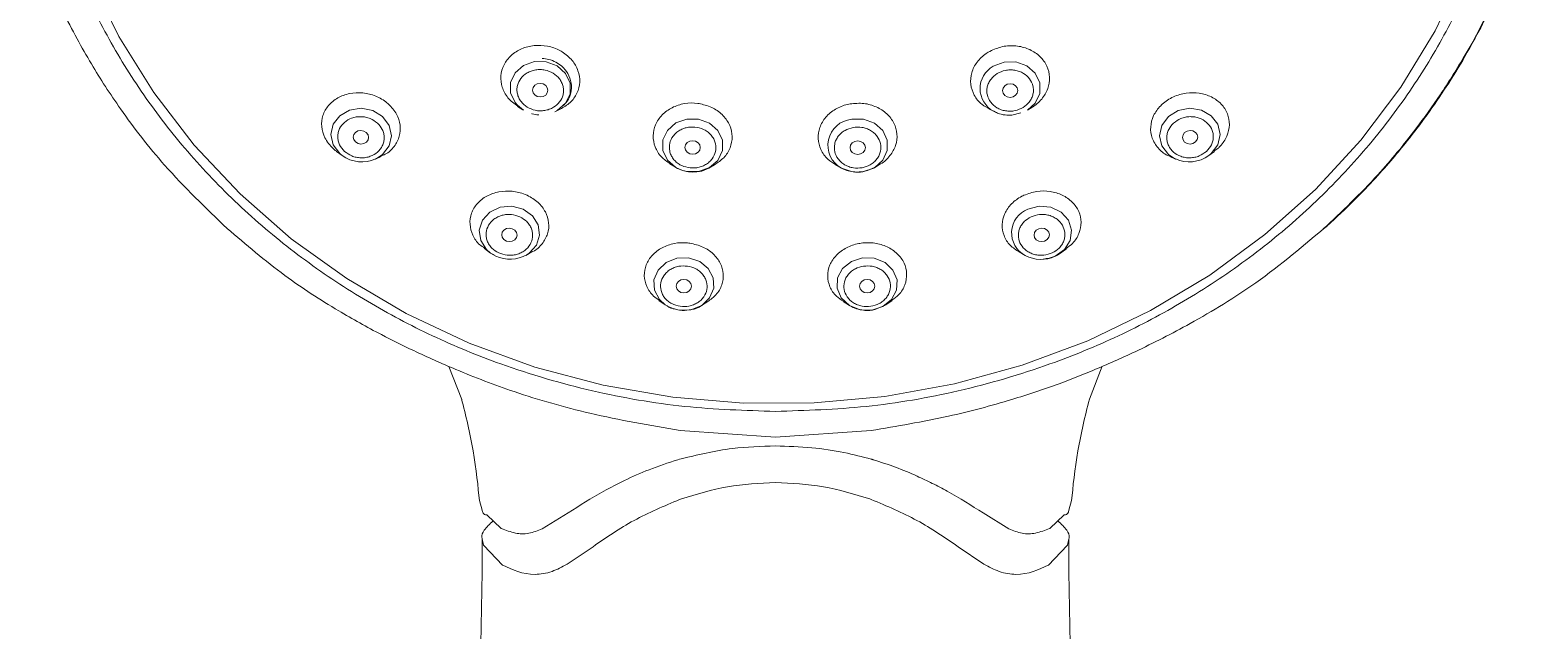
# Model space of a CAD drawing. Extents: x 1522 to 1942, y -990 to -693.
# Drawn here: x 1710.91 to 1726.48, y -759.44 to -753.17 of the extents above; entities that cross this region are included whole.
import ezdxf

# ---------------------------------------------------------------- set-up
doc = ezdxf.new("R2010")
doc.units = 0
doc.header["$LTSCALE"] = 7
doc.header["$MEASUREMENT"] = 0
doc.layers.get('0').update_dxf_attribs({"color": 2, "linetype": 'CONTINUOUS'})

msp = doc.modelspace()

# ---------------------------------------------------------------- linework, layer by layer
at = {"color": 7, "linetype": 'Continuous', "lineweight": 15}
for p, q in [((1716.066, -754.012), (1716.001, -753.961)), ((1716.004, -753.973), (1716.059, -754.008)), ((1716.393, -754.029), (1716.449, -754.003)), ((1720.935, -754.007), (1720.99, -754.033)), ((1720.99, -754.033), (1720.971, -754.023)), ((1721.16, -754.065), (1721.256, -754.041)), ((1721.325, -754.012), (1721.38, -753.977)), ((1714.114, -754.442), (1714.173, -754.485)), ((1714.521, -754.522), (1714.579, -754.496)), ((1722.811, -754.496), (1722.87, -754.522)), ((1723.217, -754.485), (1723.276, -754.442)), ((1723.31, -754.414), (1723.273, -754.438)), ((1717.593, -754.572), (1717.651, -754.608)), ((1718, -754.616), (1718.059, -754.583)), ((1719.324, -754.585), (1719.383, -754.617)), ((1719.731, -754.609), (1719.79, -754.573)), ((1715.657, -755.457), (1715.72, -755.503)), ((1721.671, -755.503), (1721.734, -755.457)), ((1715.776, -755.536), (1715.72, -755.503)), ((1715.721, -755.503), (1715.758, -755.522)), ((1716.089, -755.527), (1716.153, -755.492)), ((1721.238, -755.492), (1721.302, -755.527)), ((1717.478, -755.997), (1717.544, -756.042)), ((1717.923, -756.051), (1717.99, -756.01)), ((1719.401, -756.01), (1719.467, -756.051)), ((1719.751, -756.085), (1719.842, -756.046)), ((1719.847, -756.042), (1719.912, -755.997)), ((1715.287, -756.685), (1715.422, -757.032)), ((1721.971, -757.028), (1722.104, -756.684)), ((1717.701, -757.354), (1718.695, -757.424)), ((1718.695, -757.424), (1719.692, -757.354)), ((1717.695, -757.653), (1717.677, -757.659)), ((1715.605, -758.086), (1715.633, -758.186)), ((1717.695, -758.074), (1717.713, -758.068)), ((1719.695, -758.074), (1719.678, -758.068)), ((1721.758, -758.186), (1721.785, -758.086)), ((1715.635, -758.189), (1715.633, -758.186)), ((1715.635, -758.189), (1715.635, -758.189)), ((1715.832, -758.375), (1715.684, -758.235)), ((1716.53, -758.213), (1716.259, -758.379)), ((1720.861, -758.213), (1721.132, -758.379)), ((1721.559, -758.375), (1721.707, -758.235)), ((1721.756, -758.189), (1721.758, -758.186)), ((1715.634, -758.485), (1715.635, -758.841)), ((1715.651, -758.553), (1715.649, -758.549)), ((1715.651, -758.553), (1715.846, -758.759)), ((1716.52, -758.749), (1716.791, -758.566)), ((1720.6, -758.566), (1720.871, -758.749)), ((1721.544, -758.759), (1721.739, -758.553)), ((1721.741, -758.549), (1721.739, -758.553)), ((1721.741, -758.549), (1721.757, -758.485)), ((1721.755, -758.841), (1721.757, -758.484)), ((1715.635, -758.831), (1715.611, -760.034)), ((1715.846, -758.759), (1715.849, -758.76)), ((1721.544, -758.759), (1721.541, -758.76)), ((1721.78, -760.034), (1721.755, -758.831))]:
    msp.add_line(p, q, dxfattribs=at)
at = {"color": 8, "linetype": 'Continuous', "lineweight": 15}
for p, q in [((1723.242, -754.465), (1723.217, -754.485)), ((1717.769, -754.652), (1717.725, -754.641)), ((1719.613, -754.654), (1719.522, -754.658)), ((1719.721, -754.616), (1719.613, -754.654)), ((1717.689, -756.098), (1717.626, -756.083)), ((1719.701, -756.098), (1719.615, -756.1)), ((1715.634, -758.485), (1715.649, -758.549))]:
    msp.add_line(p, q, dxfattribs=at)
at = {"color": 7, "linetype": 'Continuous', "lineweight": 15, "flags": 128}
for points in [[(1711.544, -752.63), (1711.843, -753.243), (1712.206, -753.827), (1712.629, -754.377), (1713.109, -754.887), (1713.641, -755.353), (1714.22, -755.77), (1714.841, -756.135), (1715.498, -756.444), (1716.185, -756.694), (1716.896, -756.882), (1717.623, -757.008), (1718.36, -757.07), (1719.1, -757.067), (1719.837, -756.999), (1720.563, -756.867), (1721.271, -756.673), (1721.955, -756.417), (1722.609, -756.103), (1723.227, -755.733), (1723.802, -755.311), (1724.329, -754.841), (1724.804, -754.327), (1725.222, -753.774), (1725.578, -753.186), (1725.871, -752.571)], [(1716.24, -753.875), (1716.271, -753.87), (1716.297, -753.855), (1716.314, -753.832), (1716.32, -753.805), (1716.314, -753.778), (1716.297, -753.754), (1716.271, -753.739), (1716.24, -753.733), (1716.209, -753.738), (1716.183, -753.753), (1716.166, -753.776), (1716.16, -753.803), (1716.166, -753.83), (1716.183, -753.853), (1716.209, -753.869), (1716.24, -753.875)], [(1721.144, -753.879), (1721.175, -753.873), (1721.201, -753.857), (1721.218, -753.834), (1721.224, -753.807), (1721.218, -753.78), (1721.201, -753.757), (1721.175, -753.742), (1721.144, -753.737), (1721.113, -753.743), (1721.088, -753.758), (1721.07, -753.782), (1721.064, -753.809), (1721.07, -753.836), (1721.088, -753.859), (1721.113, -753.874), (1721.144, -753.879)], [(1714.289, -754.293), (1714.295, -754.32), (1714.313, -754.344), (1714.339, -754.36), (1714.369, -754.366), (1714.4, -754.361), (1714.426, -754.346), (1714.443, -754.323), (1714.449, -754.297), (1714.443, -754.269), (1714.425, -754.246), (1714.399, -754.23), (1714.369, -754.224), (1714.338, -754.229), (1714.312, -754.244), (1714.295, -754.266), (1714.289, -754.293)], [(1717.83, -754.472), (1717.861, -754.467), (1717.887, -754.452), (1717.904, -754.429), (1717.91, -754.402), (1717.904, -754.375), (1717.887, -754.352), (1717.861, -754.337), (1717.83, -754.331), (1717.8, -754.336), (1717.774, -754.351), (1717.756, -754.374), (1717.75, -754.401), (1717.756, -754.428), (1717.774, -754.451), (1717.8, -754.467), (1717.83, -754.472)], [(1719.553, -754.474), (1719.583, -754.468), (1719.609, -754.453), (1719.626, -754.43), (1719.633, -754.403), (1719.626, -754.376), (1719.609, -754.353), (1719.583, -754.338), (1719.553, -754.332), (1719.522, -754.338), (1719.496, -754.353), (1719.479, -754.376), (1719.473, -754.403), (1719.479, -754.43), (1719.496, -754.453), (1719.522, -754.468), (1719.553, -754.474)], [(1722.942, -754.297), (1722.948, -754.323), (1722.965, -754.346), (1722.991, -754.361), (1723.021, -754.366), (1723.052, -754.36), (1723.078, -754.344), (1723.095, -754.32), (1723.101, -754.293), (1723.095, -754.266), (1723.078, -754.244), (1723.052, -754.229), (1723.022, -754.224), (1722.991, -754.23), (1722.965, -754.246), (1722.948, -754.269), (1722.942, -754.297)], [(1717.725, -754.641), (1717.655, -754.61), (1717.651, -754.608)], [(1719.522, -754.658), (1719.49, -754.654), (1719.383, -754.617)], [(1719.731, -754.609), (1719.727, -754.612), (1719.721, -754.616)], [(1721.328, -755.046), (1721.447, -755.014), (1721.569, -755.025), (1721.677, -755.077), (1721.753, -755.161), (1721.786, -755.264), (1721.772, -755.372), (1721.711, -755.467), (1721.614, -755.536)], [(1715.918, -755.384), (1715.948, -755.379), (1715.974, -755.364), (1715.992, -755.341), (1715.998, -755.315), (1715.992, -755.288), (1715.974, -755.265), (1715.948, -755.249), (1715.918, -755.243), (1715.887, -755.248), (1715.861, -755.263), (1715.844, -755.285), (1715.838, -755.312), (1715.844, -755.339), (1715.861, -755.362), (1715.887, -755.378), (1715.918, -755.384)], [(1721.473, -755.384), (1721.503, -755.378), (1721.529, -755.362), (1721.547, -755.339), (1721.553, -755.312), (1721.547, -755.285), (1721.529, -755.263), (1721.503, -755.248), (1721.473, -755.243), (1721.442, -755.249), (1721.416, -755.265), (1721.399, -755.288), (1721.393, -755.315), (1721.399, -755.341), (1721.416, -755.364), (1721.442, -755.379), (1721.473, -755.384)], [(1717.738, -755.919), (1717.769, -755.914), (1717.795, -755.898), (1717.812, -755.876), (1717.818, -755.849), (1717.812, -755.822), (1717.795, -755.8), (1717.769, -755.784), (1717.738, -755.779), (1717.708, -755.784), (1717.682, -755.799), (1717.664, -755.822), (1717.658, -755.848), (1717.664, -755.875), (1717.682, -755.898), (1717.708, -755.913), (1717.738, -755.919)], [(1719.652, -755.919), (1719.683, -755.913), (1719.709, -755.898), (1719.726, -755.875), (1719.732, -755.848), (1719.726, -755.822), (1719.709, -755.799), (1719.683, -755.784), (1719.652, -755.779), (1719.622, -755.784), (1719.596, -755.8), (1719.578, -755.822), (1719.572, -755.849), (1719.578, -755.876), (1719.596, -755.898), (1719.622, -755.914), (1719.652, -755.919)], [(1717.626, -756.083), (1717.574, -756.06), (1717.544, -756.042)], [(1719.615, -756.1), (1719.578, -756.095), (1719.467, -756.051)]]:
    msp.add_lwpolyline(points, dxfattribs=at)
at = {"color": 8, "linetype": 'Continuous', "lineweight": 15, "flags": 128}
for points in [[(1716.001, -753.961), (1715.979, -753.934), (1715.931, -753.832), (1715.931, -753.723), (1715.979, -753.623), (1716.066, -753.547), (1716.18, -753.506), (1716.303, -753.508), (1716.417, -753.551), (1716.504, -753.63), (1716.551, -753.731), (1716.551, -753.841), (1716.504, -753.941), (1716.417, -754.017), (1716.393, -754.029)], [(1720.968, -753.555), (1721.082, -753.512), (1721.205, -753.51), (1721.319, -753.551), (1721.406, -753.627), (1721.453, -753.727), (1721.453, -753.837), (1721.405, -753.938), (1721.325, -754.012)], [(1714.173, -754.485), (1714.148, -754.465), (1714.08, -754.373), (1714.056, -754.266), (1714.08, -754.159), (1714.148, -754.07), (1714.25, -754.012), (1714.371, -753.993), (1714.492, -754.017), (1714.594, -754.08), (1714.663, -754.172), (1714.687, -754.28), (1714.663, -754.386), (1714.595, -754.475), (1714.521, -754.522)], [(1722.87, -754.522), (1722.796, -754.475), (1722.727, -754.386), (1722.703, -754.28), (1722.728, -754.172), (1722.796, -754.08), (1722.899, -754.017), (1723.019, -753.993), (1723.14, -754.012), (1723.243, -754.07), (1723.311, -754.159), (1723.335, -754.266), (1723.311, -754.373), (1723.242, -754.465), (1723.242, -754.465)], [(1717.651, -754.608), (1717.568, -754.533), (1717.521, -754.432), (1717.521, -754.323), (1717.568, -754.223), (1717.655, -754.146), (1717.769, -754.105), (1717.893, -754.106), (1718.007, -754.148), (1718.094, -754.226), (1718.141, -754.327), (1718.141, -754.435), (1718.094, -754.536), (1718.006, -754.612), (1717.892, -754.653), (1717.769, -754.652), (1717.769, -754.652)], [(1719.491, -754.107), (1719.614, -754.107), (1719.728, -754.148), (1719.815, -754.225), (1719.862, -754.325), (1719.862, -754.434), (1719.815, -754.535), (1719.731, -754.609)], [(1715.72, -755.503), (1715.679, -755.467), (1715.619, -755.372), (1715.604, -755.264), (1715.637, -755.161), (1715.714, -755.077), (1715.821, -755.025), (1715.944, -755.014), (1716.062, -755.046), (1716.159, -755.114), (1716.22, -755.209), (1716.234, -755.317), (1716.201, -755.42), (1716.125, -755.504), (1716.099, -755.521)], [(1717.544, -756.042), (1717.483, -755.987), (1717.431, -755.889), (1717.426, -755.781), (1717.469, -755.68), (1717.553, -755.601), (1717.665, -755.557), (1717.788, -755.553), (1717.904, -755.591), (1717.994, -755.665), (1718.046, -755.763), (1718.051, -755.87), (1718.008, -755.971), (1717.925, -756.05), (1717.813, -756.095), (1717.689, -756.098)], [(1719.467, -756.051), (1719.466, -756.05), (1719.382, -755.971), (1719.34, -755.87), (1719.344, -755.763), (1719.396, -755.665), (1719.487, -755.591), (1719.602, -755.553), (1719.726, -755.557), (1719.838, -755.601), (1719.921, -755.68), (1719.964, -755.781), (1719.959, -755.889), (1719.907, -755.987), (1719.817, -756.06), (1719.701, -756.098)]]:
    msp.add_lwpolyline(points, dxfattribs=at)
at = {"color": 8, "linetype": 'Continuous', "lineweight": 15}
for centre, radius, start, end in [((1721.097, -753.788), 0.267, 118.9929, 241.8054), ((1719.514, -754.379), 0.272, 94.911, 241.1337), ((1721.424, -755.292), 0.265, 111.2509, 242.4207)]:
    msp.add_arc(centre, radius, start, end, dxfattribs=at)
at = {"color": 7, "linetype": 'Continuous', "lineweight": 15}
for centre, radius, start, end in [((1714.379, -754.202), 0.35, 234.0358, 293.9474), ((1723.012, -754.202), 0.35, 246.0525, 305.9642), ((1715.924, -755.216), 0.352, 245.1683, 299.8282), ((1721.467, -755.216), 0.353, 242.0706, 294.7961)]:
    msp.add_arc(centre, radius, start, end, dxfattribs=at)
for points, knots in [([(1718.695, -743.066), (1718.379, -743.076), (1717.736, -743.097), (1716.773, -743.266), (1715.893, -743.522), (1715.109, -743.845), (1714.425, -744.207), (1713.78, -744.633), (1713.183, -745.121), (1712.644, -745.661), (1712.174, -746.245), (1711.774, -746.865), (1711.417, -747.573), (1711.132, -748.371), (1710.952, -749.243), (1710.894, -750.11), (1710.952, -750.978), (1711.132, -751.85), (1711.417, -752.647), (1711.774, -753.356), (1712.174, -753.976), (1712.644, -754.56), (1713.183, -755.1), (1713.78, -755.588), (1714.425, -756.014), (1715.109, -756.376), (1715.892, -756.699), (1716.773, -756.955), (1717.736, -757.124), (1718.379, -757.145), (1718.695, -757.155)], [0, 0, 0, 0, 0.038814, 0.078832, 0.119976, 0.152137, 0.184303, 0.217149, 0.25, 0.282846, 0.315696, 0.347858, 0.380025, 0.421165, 0.461183, 0.5, 0.538813, 0.578832, 0.619976, 0.652137, 0.684303, 0.717149, 0.75, 0.782846, 0.815696, 0.847858, 0.880024, 0.921165, 0.961184, 1, 1, 1, 1]), ([(1718.695, -757.155), (1719.012, -757.145), (1719.654, -757.124), (1720.617, -756.955), (1721.498, -756.699), (1722.281, -756.376), (1722.966, -756.014), (1723.611, -755.588), (1724.208, -755.1), (1724.746, -754.56), (1725.217, -753.976), (1725.617, -753.356), (1725.973, -752.648), (1726.258, -751.85), (1726.438, -750.978), (1726.496, -750.11), (1726.438, -749.243), (1726.258, -748.371), (1725.973, -747.573), (1725.617, -746.865), (1725.217, -746.245), (1724.746, -745.661), (1724.208, -745.121), (1723.611, -744.633), (1722.966, -744.207), (1722.281, -743.845), (1721.498, -743.522), (1720.617, -743.266), (1719.654, -743.097), (1719.012, -743.076), (1718.695, -743.066)], [0, 0, 0, 0, 0.038814, 0.078832, 0.119976, 0.152137, 0.184304, 0.21715, 0.25, 0.282846, 0.315697, 0.347858, 0.380024, 0.421165, 0.461183, 0.5, 0.538813, 0.578832, 0.619975, 0.652137, 0.684304, 0.71715, 0.75, 0.782846, 0.815697, 0.847858, 0.880024, 0.921165, 0.961184, 1, 1, 1, 1]), ([(1711.021, -752.447), (1711.039, -752.496), (1711.108, -752.677), (1711.239, -752.951), (1711.402, -753.262), (1711.595, -753.604), (1711.887, -754.052), (1712.342, -754.642), (1712.749, -755.032), (1712.974, -755.248)], [0.0462962, 0.0462962, 0.0462962, 0.0462962, 0.0893035, 0.2068704, 0.2972947, 0.3817218, 0.5376079, 0.743692, 0.9982253, 0.9982253, 0.9982253, 0.9982253]), ([(1724.412, -755.252), (1724.607, -755.068), (1724.953, -754.739), (1725.345, -754.259), (1725.637, -753.852), (1725.909, -753.417), (1726.134, -753.023), (1726.242, -752.744), (1726.272, -752.667)], [0, 0, 0, 0, 0.247733, 0.440141, 0.57725, 0.718583, 0.922058, 1, 1, 1, 1]), ([(1724.452, -755.22), (1724.549, -755.131), (1724.723, -754.969), (1724.95, -754.731), (1725.132, -754.525), (1725.312, -754.306), (1725.5, -754.059), (1725.701, -753.765), (1725.974, -753.327), (1726.14, -752.969), (1726.255, -752.722)], [0, 0, 0, 0, 0.125157, 0.225672, 0.313791, 0.388336, 0.49819, 0.613176, 0.733288, 1, 1, 1, 1]), ([(1716.005, -753.972), (1715.968, -753.944), (1715.896, -753.889), (1715.837, -753.774), (1715.822, -753.654), (1715.855, -753.537), (1715.931, -753.437), (1716.042, -753.366), (1716.176, -753.332), (1716.317, -753.339), (1716.415, -753.372), (1716.461, -753.399), (1716.469, -753.404)], [0, 0, 0, 0, 0.112179, 0.219994, 0.328018, 0.436342, 0.544929, 0.653626, 0.762241, 0.870606, 0.97867, 1, 1, 1, 1]), ([(1716.469, -753.404), (1716.506, -753.431), (1716.579, -753.486), (1716.641, -753.6), (1716.66, -753.72), (1716.63, -753.837), (1716.559, -753.939), (1716.485, -753.981), (1716.448, -754.002)], [0, 0, 0, 0, 0.173655, 0.339762, 0.506169, 0.673017, 0.840283, 1, 1, 1, 1]), ([(1720.937, -754.004), (1720.906, -753.988), (1720.836, -753.952), (1720.763, -753.858), (1720.726, -753.743), (1720.736, -753.621), (1720.793, -753.508), (1720.863, -753.44), (1720.908, -753.412), (1720.916, -753.407)], [0, 0, 0, 0, 0.132332, 0.299481, 0.466809, 0.634003, 0.800811, 0.967158, 1, 1, 1, 1]), ([(1720.916, -753.407), (1720.959, -753.386), (1721.043, -753.346), (1721.187, -753.335), (1721.322, -753.362), (1721.437, -753.428), (1721.52, -753.523), (1721.56, -753.639), (1721.553, -753.76), (1721.499, -753.874), (1721.429, -753.946), (1721.381, -753.976), (1721.371, -753.982)], [0, 0, 0, 0, 0.111816, 0.21877, 0.325914, 0.433348, 0.541051, 0.648884, 0.756645, 0.864164, 0.971389, 1, 1, 1, 1]), ([(1716.105, -753.981), (1716.081, -753.963), (1716.045, -753.936), (1716.015, -753.885), (1716, -753.843), (1715.995, -753.799), (1716.002, -753.743), (1716.033, -753.678), (1716.089, -753.629), (1716.145, -753.603), (1716.192, -753.591), (1716.242, -753.587), (1716.306, -753.594), (1716.348, -753.614), (1716.375, -753.627)], [0, 0, 0, 0, 0.119726, 0.184785, 0.250006, 0.315073, 0.380278, 0.499995, 0.61972, 0.684788, 0.749997, 0.815066, 0.880276, 1, 1, 1, 1]), ([(1716.477, -753.969), (1716.493, -753.953), (1716.531, -753.913), (1716.564, -753.83), (1716.569, -753.729), (1716.534, -753.63), (1716.474, -753.558), (1716.404, -753.509), (1716.334, -753.481), (1716.284, -753.475), (1716.261, -753.472)], [0, 0, 0, 0, 0.099962, 0.236615, 0.388553, 0.541924, 0.686845, 0.79029, 0.9035, 1, 1, 1, 1]), ([(1721.009, -753.63), (1721.037, -753.617), (1721.079, -753.597), (1721.143, -753.591), (1721.192, -753.594), (1721.24, -753.607), (1721.296, -753.633), (1721.351, -753.683), (1721.382, -753.747), (1721.389, -753.803), (1721.384, -753.847), (1721.369, -753.889), (1721.339, -753.94), (1721.302, -753.967), (1721.279, -753.985)], [0, 0, 0, 0, 0.119723, 0.184791, 0.25, 0.315067, 0.380277, 0.499997, 0.619717, 0.684797, 0.75, 0.81507, 0.880279, 1, 1, 1, 1]), ([(1716.375, -753.627), (1716.399, -753.644), (1716.435, -753.672), (1716.465, -753.722), (1716.48, -753.765), (1716.485, -753.809), (1716.478, -753.865), (1716.447, -753.929), (1716.391, -753.978), (1716.335, -754.005), (1716.288, -754.017), (1716.238, -754.021), (1716.174, -754.014), (1716.132, -753.994), (1716.105, -753.981)], [0, 0, 0, 0, 0.119715, 0.184787, 0.249994, 0.315061, 0.380279, 0.499996, 0.61972, 0.684788, 0.749998, 0.815067, 0.880277, 1, 1, 1, 1]), ([(1721.279, -753.985), (1721.252, -753.998), (1721.209, -754.018), (1721.146, -754.024), (1721.096, -754.021), (1721.048, -754.009), (1720.993, -753.982), (1720.937, -753.933), (1720.906, -753.868), (1720.899, -753.812), (1720.904, -753.768), (1720.919, -753.726), (1720.949, -753.675), (1720.986, -753.648), (1721.009, -753.63)], [0, 0, 0, 0, 0.11972, 0.184791, 0.250002, 0.31507, 0.380281, 0.500003, 0.619725, 0.684792, 0.749996, 0.815067, 0.880277, 1, 1, 1, 1]), ([(1714.115, -754.441), (1714.113, -754.44), (1714.099, -754.433), (1714.053, -754.388), (1713.986, -754.308), (1713.952, -754.184), (1713.965, -754.066), (1714.024, -753.96), (1714.122, -753.88), (1714.248, -753.833), (1714.388, -753.826), (1714.526, -753.86), (1714.613, -753.911), (1714.652, -753.945), (1714.658, -753.95)], [0, 0, 0, 0, 0.005359, 0.034103, 0.150649, 0.253549, 0.356854, 0.460751, 0.565164, 0.669797, 0.774255, 0.878218, 0.981591, 1, 1, 1, 1]), ([(1722.812, -754.492), (1722.804, -754.49), (1722.753, -754.474), (1722.683, -754.409), (1722.619, -754.307), (1722.603, -754.187), (1722.634, -754.068), (1722.689, -753.991), (1722.759, -753.924), (1722.844, -753.869), (1722.98, -753.829), (1723.12, -753.829), (1723.248, -753.869), (1723.352, -753.944), (1723.418, -754.047), (1723.44, -754.165), (1723.413, -754.284), (1723.359, -754.367), (1723.319, -754.406), (1723.31, -754.414)], [0, 0, 0, 0, 0.013837, 0.082241, 0.150784, 0.21922, 0.287329, 0.35505, 0.367111, 0.436812, 0.504215, 0.571862, 0.639886, 0.708261, 0.776803, 0.84526, 0.913411, 0.981168, 1, 1, 1, 1]), ([(1714.658, -753.95), (1714.689, -753.983), (1714.748, -754.049), (1714.785, -754.168), (1714.777, -754.287), (1714.721, -754.393), (1714.65, -754.465), (1714.593, -754.485), (1714.577, -754.491)], [0, 0, 0, 0, 0.189903, 0.373556, 0.557877, 0.743211, 0.9295, 1, 1, 1, 1]), ([(1716.153, -754.049), (1716.153, -754.05), (1716.176, -754.058), (1716.2, -754.06), (1716.224, -754.061)], [0, 0, 0, 0, 0.04386, 1, 1, 1, 1]), ([(1717.594, -754.57), (1717.563, -754.549), (1717.495, -754.502), (1717.433, -754.398), (1717.411, -754.28), (1717.436, -754.162), (1717.506, -754.058), (1717.613, -753.981), (1717.744, -753.938), (1717.848, -753.935), (1717.902, -753.944), (1717.911, -753.946)], [0, 0, 0, 0, 0.107283, 0.230915, 0.35489, 0.479163, 0.603569, 0.727879, 0.851904, 0.975584, 1, 1, 1, 1]), ([(1717.911, -753.946), (1717.957, -753.958), (1718.048, -753.983), (1718.155, -754.067), (1718.225, -754.171), (1718.251, -754.289), (1718.228, -754.407), (1718.164, -754.512), (1718.093, -754.559), (1718.058, -754.582)], [0, 0, 0, 0, 0.148963, 0.291449, 0.434187, 0.577314, 0.720788, 0.864442, 1, 1, 1, 1]), ([(1719.326, -754.582), (1719.296, -754.564), (1719.229, -754.523), (1719.163, -754.426), (1719.133, -754.31), (1719.151, -754.19), (1719.214, -754.082), (1719.316, -753.998), (1719.41, -753.959), (1719.464, -753.949), (1719.473, -753.947)], [0, 0, 0, 0, 0.112638, 0.255681, 0.399066, 0.542613, 0.686033, 0.829127, 0.97183, 1, 1, 1, 1]), ([(1719.473, -753.947), (1719.521, -753.943), (1719.616, -753.934), (1719.751, -753.974), (1719.862, -754.045), (1719.938, -754.145), (1719.971, -754.262), (1719.957, -754.382), (1719.894, -754.488), (1719.833, -754.555), (1719.791, -754.573), (1719.79, -754.573)], [0, 0, 0, 0, 0.129106, 0.252597, 0.376307, 0.500352, 0.624711, 0.749214, 0.873639, 0.997788, 1, 1, 1, 1]), ([(1720.971, -754.021), (1720.985, -754.029), (1721.022, -754.05), (1721.087, -754.065), (1721.137, -754.065), (1721.16, -754.065)], [0, 0, 0, 0, 0.240332, 0.650422, 1, 1, 1, 1]), ([(1714.198, -754.443), (1714.178, -754.421), (1714.149, -754.388), (1714.13, -754.333), (1714.125, -754.29), (1714.13, -754.246), (1714.149, -754.192), (1714.193, -754.136), (1714.258, -754.098), (1714.319, -754.082), (1714.369, -754.079), (1714.418, -754.084), (1714.48, -754.102), (1714.517, -754.129), (1714.54, -754.147)], [0, 0, 0, 0, 0.1197188, 0.1847896, 0.250005, 0.3150702, 0.3802778, 0.5000025, 0.6197223, 0.6847883, 0.7499982, 0.815066, 0.880279, 1, 1, 1, 1]), ([(1714.54, -754.147), (1714.56, -754.168), (1714.59, -754.202), (1714.608, -754.256), (1714.613, -754.3), (1714.609, -754.344), (1714.589, -754.397), (1714.545, -754.454), (1714.48, -754.492), (1714.419, -754.508), (1714.369, -754.511), (1714.32, -754.505), (1714.258, -754.488), (1714.222, -754.46), (1714.198, -754.443)], [0, 0, 0, 0, 0.1197201, 0.1847914, 0.2499939, 0.3150598, 0.3802812, 0.4999958, 0.6197169, 0.6847876, 0.7499983, 0.8150685, 0.8802777, 1, 1, 1, 1]), ([(1717.783, -754.612), (1717.754, -754.603), (1717.708, -754.591), (1717.659, -754.555), (1717.627, -754.521), (1717.603, -754.481), (1717.586, -754.427), (1717.586, -754.357), (1717.616, -754.293), (1717.656, -754.249), (1717.695, -754.221), (1717.739, -754.201), (1717.8, -754.185), (1717.847, -754.189), (1717.878, -754.192)], [0, 0, 0, 0, 0.119721, 0.184795, 0.250004, 0.315074, 0.380276, 0.500004, 0.619717, 0.684788, 0.749996, 0.81507, 0.880279, 1, 1, 1, 1]), ([(1717.878, -754.192), (1717.907, -754.2), (1717.953, -754.213), (1718.002, -754.249), (1718.034, -754.283), (1718.057, -754.322), (1718.075, -754.376), (1718.075, -754.446), (1718.045, -754.51), (1718.005, -754.554), (1717.966, -754.582), (1717.922, -754.602), (1717.861, -754.618), (1717.813, -754.614), (1717.783, -754.612)], [0, 0, 0, 0, 0.119721, 0.184795, 0.250003, 0.315074, 0.380275, 0.500004, 0.619716, 0.684788, 0.749996, 0.81507, 0.880279, 1, 1, 1, 1]), ([(1719.6, -754.613), (1719.569, -754.616), (1719.522, -754.62), (1719.46, -754.603), (1719.416, -754.583), (1719.378, -754.555), (1719.338, -754.511), (1719.308, -754.447), (1719.308, -754.377), (1719.326, -754.323), (1719.349, -754.284), (1719.381, -754.25), (1719.431, -754.214), (1719.476, -754.201), (1719.505, -754.193)], [0, 0, 0, 0, 0.11972, 0.184787, 0.249996, 0.315069, 0.380274, 0.500005, 0.619718, 0.684795, 0.750002, 0.815067, 0.880278, 1, 1, 1, 1]), ([(1719.505, -754.193), (1719.536, -754.19), (1719.583, -754.186), (1719.645, -754.203), (1719.689, -754.223), (1719.727, -754.251), (1719.767, -754.295), (1719.797, -754.359), (1719.797, -754.429), (1719.779, -754.483), (1719.756, -754.522), (1719.724, -754.556), (1719.674, -754.592), (1719.629, -754.605), (1719.6, -754.613)], [0, 0, 0, 0, 0.119722, 0.184792, 0.250002, 0.315066, 0.380282, 0.500001, 0.619729, 0.684793, 0.75, 0.815066, 0.880278, 1, 1, 1, 1]), ([(1723.193, -754.443), (1723.169, -754.46), (1723.132, -754.488), (1723.071, -754.505), (1723.021, -754.511), (1722.972, -754.508), (1722.911, -754.492), (1722.845, -754.454), (1722.801, -754.397), (1722.782, -754.344), (1722.777, -754.3), (1722.782, -754.256), (1722.801, -754.202), (1722.831, -754.168), (1722.85, -754.147)], [0, 0, 0, 0, 0.1197224, 0.1847906, 0.2500019, 0.3150708, 0.3802846, 0.5000054, 0.6197192, 0.6847969, 0.7500066, 0.8150799, 0.8802811, 1, 1, 1, 1]), ([(1722.85, -754.147), (1722.874, -754.129), (1722.911, -754.102), (1722.972, -754.084), (1723.022, -754.079), (1723.071, -754.082), (1723.132, -754.098), (1723.197, -754.136), (1723.242, -754.192), (1723.261, -754.246), (1723.266, -754.289), (1723.261, -754.333), (1723.242, -754.388), (1723.212, -754.421), (1723.193, -754.443)], [0, 0, 0, 0, 0.119721, 0.184793, 0.250002, 0.315071, 0.380278, 0.499998, 0.619723, 0.684786, 0.749996, 0.815068, 0.880282, 1, 1, 1, 1]), ([(1717.655, -754.61), (1717.678, -754.623), (1717.7, -754.637), (1717.726, -754.642), (1717.726, -754.642)], [0, 0, 0, 0, 0.9844396, 1, 1, 1, 1]), ([(1717.726, -754.642), (1717.753, -754.648), (1717.81, -754.663), (1717.868, -754.655), (1717.899, -754.652)], [0, 0, 0, 0, 0.4768137, 1, 1, 1, 1]), ([(1717.899, -754.652), (1717.9, -754.652), (1717.935, -754.65), (1717.967, -754.633), (1717.998, -754.617)], [0, 0, 0, 0, 0.019954, 1, 1, 1, 1]), ([(1719.39, -754.621), (1719.411, -754.631), (1719.453, -754.65), (1719.5, -754.655), (1719.522, -754.657)], [0, 0, 0, 0, 0.508845, 1, 1, 1, 1]), ([(1719.522, -754.657), (1719.527, -754.658), (1719.562, -754.664), (1719.635, -754.654), (1719.696, -754.626), (1719.728, -754.611)], [0, 0, 0, 0, 0.062798, 0.499741, 1, 1, 1, 1]), ([(1715.66, -755.451), (1715.642, -755.44), (1715.587, -755.406), (1715.531, -755.317), (1715.499, -755.203), (1715.516, -755.086), (1715.577, -754.982), (1715.678, -754.903), (1715.807, -754.858), (1715.947, -754.852), (1716.047, -754.876), (1716.096, -754.897), (1716.103, -754.9)], [0, 0, 0, 0, 0.0540097, 0.1686128, 0.2836737, 0.3993918, 0.5156868, 0.6322258, 0.7485692, 0.8643624, 0.9794934, 1, 1, 1, 1]), ([(1716.103, -754.9), (1716.144, -754.923), (1716.223, -754.969), (1716.3, -755.073), (1716.336, -755.187), (1716.324, -755.304), (1716.265, -755.407), (1716.202, -755.472), (1716.156, -755.489), (1716.152, -755.491)], [0, 0, 0, 0, 0.167434, 0.329356, 0.491854, 0.655254, 0.819509, 0.984165, 1, 1, 1, 1]), ([(1721.239, -755.491), (1721.205, -755.47), (1721.136, -755.425), (1721.074, -755.323), (1721.053, -755.207), (1721.081, -755.09), (1721.153, -754.985), (1721.232, -754.927), (1721.28, -754.904), (1721.287, -754.9)], [0, 0, 0, 0, 0.15158, 0.315858, 0.480475, 0.644832, 0.808393, 0.971032, 1, 1, 1, 1]), ([(1721.287, -754.9), (1721.332, -754.884), (1721.42, -754.853), (1721.562, -754.855), (1721.692, -754.893), (1721.798, -754.967), (1721.867, -755.067), (1721.892, -755.182), (1721.868, -755.299), (1721.812, -755.395), (1721.753, -755.437), (1721.731, -755.453)], [0, 0, 0, 0, 0.1184961, 0.2330927, 0.3481021, 0.4637467, 0.5799898, 0.6965227, 0.8129128, 0.9287762, 1, 1, 1, 1]), ([(1715.808, -755.502), (1715.782, -755.487), (1715.742, -755.463), (1715.705, -755.417), (1715.685, -755.376), (1715.674, -755.333), (1715.674, -755.277), (1715.696, -755.211), (1715.744, -755.157), (1715.796, -755.125), (1715.842, -755.108), (1715.89, -755.1), (1715.955, -755.099), (1715.999, -755.115), (1716.028, -755.125)], [0, 0, 0, 0, 0.119718, 0.184785, 0.25, 0.31507, 0.380279, 0.500001, 0.619718, 0.684791, 0.750001, 0.815069, 0.880278, 1, 1, 1, 1]), ([(1716.028, -755.125), (1716.053, -755.14), (1716.093, -755.163), (1716.13, -755.21), (1716.15, -755.25), (1716.161, -755.293), (1716.161, -755.349), (1716.139, -755.416), (1716.091, -755.47), (1716.039, -755.502), (1715.993, -755.519), (1715.945, -755.527), (1715.881, -755.527), (1715.836, -755.512), (1715.808, -755.502)], [0, 0, 0, 0, 0.119719, 0.184786, 0.250002, 0.315072, 0.380281, 0.500004, 0.619722, 0.684786, 0.749997, 0.815068, 0.880278, 1, 1, 1, 1]), ([(1721.583, -755.502), (1721.554, -755.512), (1721.51, -755.527), (1721.446, -755.527), (1721.397, -755.519), (1721.351, -755.502), (1721.3, -755.47), (1721.251, -755.416), (1721.229, -755.349), (1721.23, -755.293), (1721.24, -755.25), (1721.26, -755.21), (1721.297, -755.163), (1721.337, -755.14), (1721.363, -755.125)], [0, 0, 0, 0, 0.119722, 0.184792, 0.250003, 0.315071, 0.380279, 0.499996, 0.619719, 0.6848, 0.749998, 0.815072, 0.880282, 1, 1, 1, 1]), ([(1721.363, -755.125), (1721.391, -755.115), (1721.436, -755.099), (1721.5, -755.1), (1721.549, -755.108), (1721.594, -755.125), (1721.646, -755.157), (1721.695, -755.211), (1721.716, -755.277), (1721.716, -755.333), (1721.705, -755.376), (1721.685, -755.417), (1721.648, -755.463), (1721.609, -755.487), (1721.583, -755.502)], [0, 0, 0, 0, 0.1197219, 0.1847914, 0.2499994, 0.3150731, 0.3802796, 0.4999974, 0.6197195, 0.6847867, 0.7499984, 0.8150722, 0.8802811, 1, 1, 1, 1]), ([(1712.974, -755.248), (1713.17, -755.416), (1713.535, -755.726), (1714.086, -756.082), (1714.54, -756.336), (1714.95, -756.538), (1715.408, -756.743), (1716.016, -756.976), (1716.798, -757.199), (1717.385, -757.3), (1717.701, -757.354)], [0.0097918, 0.0097918, 0.0097918, 0.0097918, 0.1582838, 0.2858119, 0.3822986, 0.452794, 0.5429505, 0.6643848, 0.8167157, 0.9941034, 0.9941034, 0.9941034, 0.9941034]), ([(1719.692, -757.354), (1719.962, -757.309), (1720.459, -757.225), (1721.113, -757.052), (1721.614, -756.886), (1722.041, -756.716), (1722.5, -756.513), (1723.075, -756.219), (1723.766, -755.799), (1724.212, -755.421), (1724.455, -755.215)], [0.0062925, 0.0062925, 0.0062925, 0.0062925, 0.1580148, 0.2851048, 0.3817109, 0.4522563, 0.5424167, 0.6637456, 0.8163203, 1, 1, 1, 1]), ([(1724.452, -755.22), (1724.449, -755.228), (1724.445, -755.237), (1724.432, -755.234), (1724.429, -755.234)], [0, 0, 0, 0, 0.8027, 1, 1, 1, 1]), ([(1717.481, -755.993), (1717.461, -755.98), (1717.404, -755.943), (1717.346, -755.853), (1717.318, -755.74), (1717.339, -755.624), (1717.404, -755.521), (1717.508, -755.442), (1717.638, -755.397), (1717.74, -755.392), (1717.794, -755.399), (1717.802, -755.4)], [0, 0, 0, 0, 0.0713163, 0.199847, 0.3291018, 0.4590025, 0.5891821, 0.7191423, 0.8484866, 0.977092, 1, 1, 1, 1]), ([(1717.802, -755.4), (1717.849, -755.411), (1717.94, -755.432), (1718.05, -755.508), (1718.126, -755.607), (1718.158, -755.721), (1718.142, -755.836), (1718.085, -755.939), (1718.019, -755.986), (1717.988, -756.008)], [0, 0, 0, 0, 0.1484907, 0.2920888, 0.4362065, 0.5811261, 0.7267873, 0.8728122, 1, 1, 1, 1]), ([(1719.404, -756.006), (1719.378, -755.99), (1719.316, -755.95), (1719.257, -755.856), (1719.232, -755.742), (1719.256, -755.625), (1719.325, -755.522), (1719.431, -755.443), (1719.527, -755.41), (1719.627, -755.393), (1719.731, -755.393), (1719.863, -755.433), (1719.971, -755.506), (1720.044, -755.605), (1720.072, -755.719), (1720.052, -755.835), (1719.996, -755.932), (1719.935, -755.976), (1719.91, -755.994)], [0, 0, 0, 0, 0.048278, 0.116622, 0.185302, 0.25413, 0.322841, 0.391229, 0.459224, 0.471335, 0.541319, 0.608999, 0.67692, 0.74522, 0.813876, 0.882697, 0.951433, 1, 1, 1, 1]), ([(1721.49, -755.567), (1721.532, -755.56), (1721.592, -755.55), (1721.661, -755.512), (1721.686, -755.488), (1721.7, -755.475)], [0, 0, 0, 0, 0.540626, 0.759266, 1, 1, 1, 1]), ([(1717.7, -756.058), (1717.671, -756.051), (1717.625, -756.04), (1717.573, -756.006), (1717.54, -755.974), (1717.515, -755.936), (1717.495, -755.883), (1717.492, -755.814), (1717.519, -755.749), (1717.557, -755.704), (1717.594, -755.675), (1717.637, -755.653), (1717.698, -755.635), (1717.745, -755.638), (1717.776, -755.639)], [0, 0, 0, 0, 0.119721, 0.184792, 0.249996, 0.31507, 0.380281, 0.499994, 0.619727, 0.684786, 0.749997, 0.815072, 0.880278, 1, 1, 1, 1]), ([(1717.776, -755.639), (1717.806, -755.646), (1717.852, -755.657), (1717.903, -755.691), (1717.936, -755.724), (1717.961, -755.762), (1717.981, -755.815), (1717.984, -755.884), (1717.957, -755.949), (1717.919, -755.994), (1717.882, -756.022), (1717.839, -756.044), (1717.778, -756.062), (1717.731, -756.06), (1717.7, -756.058)], [0, 0, 0, 0, 0.1197216, 0.1847924, 0.2500054, 0.3150667, 0.3802779, 0.5000046, 0.6197233, 0.6847942, 0.7500041, 0.8150715, 0.8802787, 1, 1, 1, 1]), ([(1719.69, -756.058), (1719.66, -756.06), (1719.612, -756.062), (1719.551, -756.044), (1719.508, -756.023), (1719.471, -755.994), (1719.433, -755.949), (1719.406, -755.884), (1719.409, -755.815), (1719.429, -755.762), (1719.454, -755.724), (1719.488, -755.691), (1719.539, -755.657), (1719.585, -755.646), (1719.614, -755.639)], [0, 0, 0, 0, 0.119722, 0.184788, 0.249995, 0.315072, 0.380275, 0.499994, 0.619721, 0.684794, 0.749993, 0.815069, 0.880279, 1, 1, 1, 1]), ([(1719.614, -755.639), (1719.645, -755.638), (1719.692, -755.635), (1719.753, -755.653), (1719.796, -755.675), (1719.833, -755.704), (1719.871, -755.749), (1719.898, -755.814), (1719.896, -755.883), (1719.875, -755.936), (1719.85, -755.973), (1719.817, -756.006), (1719.766, -756.04), (1719.72, -756.051), (1719.69, -756.058)], [0, 0, 0, 0, 0.119722, 0.184789, 0.250003, 0.31507, 0.380273, 0.500005, 0.619719, 0.684792, 0.750003, 0.815069, 0.880278, 1, 1, 1, 1]), ([(1717.544, -756.042), (1717.57, -756.06), (1717.596, -756.077), (1717.627, -756.083), (1717.628, -756.084)], [0, 0, 0, 0, 0.982917, 1, 1, 1, 1]), ([(1717.628, -756.084), (1717.659, -756.092), (1717.722, -756.108), (1717.787, -756.098), (1717.82, -756.093)], [0, 0, 0, 0, 0.487612, 1, 1, 1, 1]), ([(1717.82, -756.093), (1717.821, -756.093), (1717.857, -756.09), (1717.889, -756.071), (1717.921, -756.052)], [0, 0, 0, 0, 0.017903, 1, 1, 1, 1]), ([(1719.471, -756.053), (1719.494, -756.065), (1719.539, -756.089), (1719.59, -756.096), (1719.615, -756.099)], [0, 0, 0, 0, 0.500114, 1, 1, 1, 1]), ([(1719.615, -756.099), (1719.62, -756.1), (1719.658, -756.107), (1719.707, -756.104), (1719.745, -756.087), (1719.751, -756.085)], [0, 0, 0, 0, 0.096251, 0.851851, 1, 1, 1, 1]), ([(1715.418, -757.02), (1715.463, -757.2), (1715.554, -757.565), (1715.592, -757.95), (1715.605, -758.086)], [0, 0, 0, 0, 0.494575, 1, 1, 1, 1]), ([(1721.785, -758.086), (1721.799, -757.95), (1721.837, -757.568), (1721.926, -757.206), (1721.971, -757.028)], [0, 0, 0, 0, 0.5054256, 0.9925205, 0.9925205, 0.9925205, 0.9925205]), ([(1718.695, -757.515), (1718.545, -757.519), (1718.206, -757.529), (1717.878, -757.609), (1717.695, -757.653)], [0, 0, 0, 0, 0.44208, 1, 1, 1, 1]), ([(1718.695, -757.515), (1718.822, -757.519), (1719.062, -757.526), (1719.397, -757.576), (1719.601, -757.629), (1719.695, -757.653)], [0, 0, 0, 0, 0.374407, 0.709121, 1, 1, 1, 1]), ([(1717.677, -757.659), (1717.575, -757.692), (1717.384, -757.754), (1717.127, -757.869), (1716.835, -758.019), (1716.65, -758.137), (1716.53, -758.213)], [0, 0, 0, 0, 0.23994, 0.454137, 0.642503, 1, 1, 1, 1]), ([(1719.695, -757.653), (1719.698, -757.654), (1719.705, -757.656), (1719.711, -757.658), (1719.714, -757.659)], [0, 0, 0, 0, 0.5000202, 1, 1, 1, 1]), ([(1719.714, -757.659), (1719.793, -757.684), (1719.949, -757.734), (1720.154, -757.82), (1720.333, -757.905), (1720.573, -758.03), (1720.74, -758.137), (1720.861, -758.213)], [0, 0, 0, 0, 0.186302, 0.370226, 0.505083, 0.642541, 1, 1, 1, 1]), ([(1717.713, -758.068), (1717.872, -758.018), (1718.192, -757.92), (1718.527, -757.906), (1718.695, -757.898)], [0, 0, 0, 0, 0.500032, 1, 1, 1, 1]), ([(1718.695, -757.898), (1718.863, -757.906), (1719.199, -757.92), (1719.518, -758.018), (1719.678, -758.068)], [0, 0, 0, 0, 0.499968, 1, 1, 1, 1]), ([(1716.791, -758.566), (1716.929, -758.47), (1717.205, -758.28), (1717.532, -758.142), (1717.695, -758.074)], [0, 0, 0, 0, 0.501527, 1, 1, 1, 1]), ([(1719.695, -758.074), (1719.858, -758.142), (1720.186, -758.28), (1720.461, -758.47), (1720.6, -758.566)], [0, 0, 0, 0, 0.498472, 1, 1, 1, 1]), ([(1715.684, -758.235), (1715.679, -758.235), (1715.666, -758.233), (1715.65, -758.224), (1715.638, -758.208), (1715.636, -758.195), (1715.635, -758.189)], [0.0488057, 0.0488057, 0.0488057, 0.0488057, 0.2416581, 0.5000047, 0.7583723, 1, 1, 1, 1]), ([(1721.756, -758.189), (1721.755, -758.195), (1721.753, -758.208), (1721.741, -758.224), (1721.724, -758.233), (1721.712, -758.235), (1721.707, -758.235)], [0, 0, 0, 0, 0.2416271, 0.4999896, 0.7583424, 0.9512011, 0.9512011, 0.9512011, 0.9512011]), ([(1715.749, -758.297), (1715.713, -758.329), (1715.652, -758.387), (1715.624, -758.451), (1715.633, -758.48), (1715.634, -758.485)], [0.0808741, 0.0808741, 0.0808741, 0.0808741, 0.5590207, 0.9288189, 1, 1, 1, 1]), ([(1715.834, -758.376), (1715.834, -758.376), (1715.833, -758.376), (1715.832, -758.375), (1715.832, -758.375)], [0, 0, 0, 0, 0.499767, 1, 1, 1, 1]), ([(1716.259, -758.379), (1716.212, -758.398), (1716.114, -758.438), (1715.969, -758.429), (1715.882, -758.395), (1715.834, -758.376)], [0, 0, 0, 0, 0.291736, 0.612008, 1, 1, 1, 1]), ([(1721.132, -758.379), (1721.178, -758.398), (1721.276, -758.438), (1721.421, -758.429), (1721.508, -758.395), (1721.556, -758.376)], [0, 0, 0, 0, 0.291735, 0.6120076, 1, 1, 1, 1]), ([(1721.556, -758.376), (1721.556, -758.376), (1721.557, -758.376), (1721.558, -758.375), (1721.559, -758.375)], [0, 0, 0, 0, 0.499767, 1, 1, 1, 1]), ([(1721.757, -758.485), (1721.758, -758.48), (1721.766, -758.451), (1721.739, -758.387), (1721.678, -758.329), (1721.642, -758.297)], [0, 0, 0, 0, 0.0711761, 0.4409794, 0.9191291, 0.9191291, 0.9191291, 0.9191291]), ([(1715.849, -758.76), (1715.952, -758.808), (1716.099, -758.876), (1716.356, -758.837), (1716.468, -758.777), (1716.52, -758.749)], [0, 0, 0, 0, 0.556666, 0.793441, 1, 1, 1, 1]), ([(1720.871, -758.749), (1720.923, -758.777), (1721.035, -758.837), (1721.292, -758.876), (1721.438, -758.808), (1721.541, -758.76)], [0, 0, 0, 0, 0.206559, 0.443334, 1, 1, 1, 1])]:
    msp.add_open_spline(points, degree=3, knots=knots, dxfattribs=at)
at = {"color": 8, "linetype": 'Continuous', "lineweight": 15}
msp.add_open_spline([(1719.695, -757.354), (1719.695, -757.354), (1719.695, -757.354), (1719.695, -757.354)], degree=3, dxfattribs=at)

doc.saveas('drawing.dxf')
